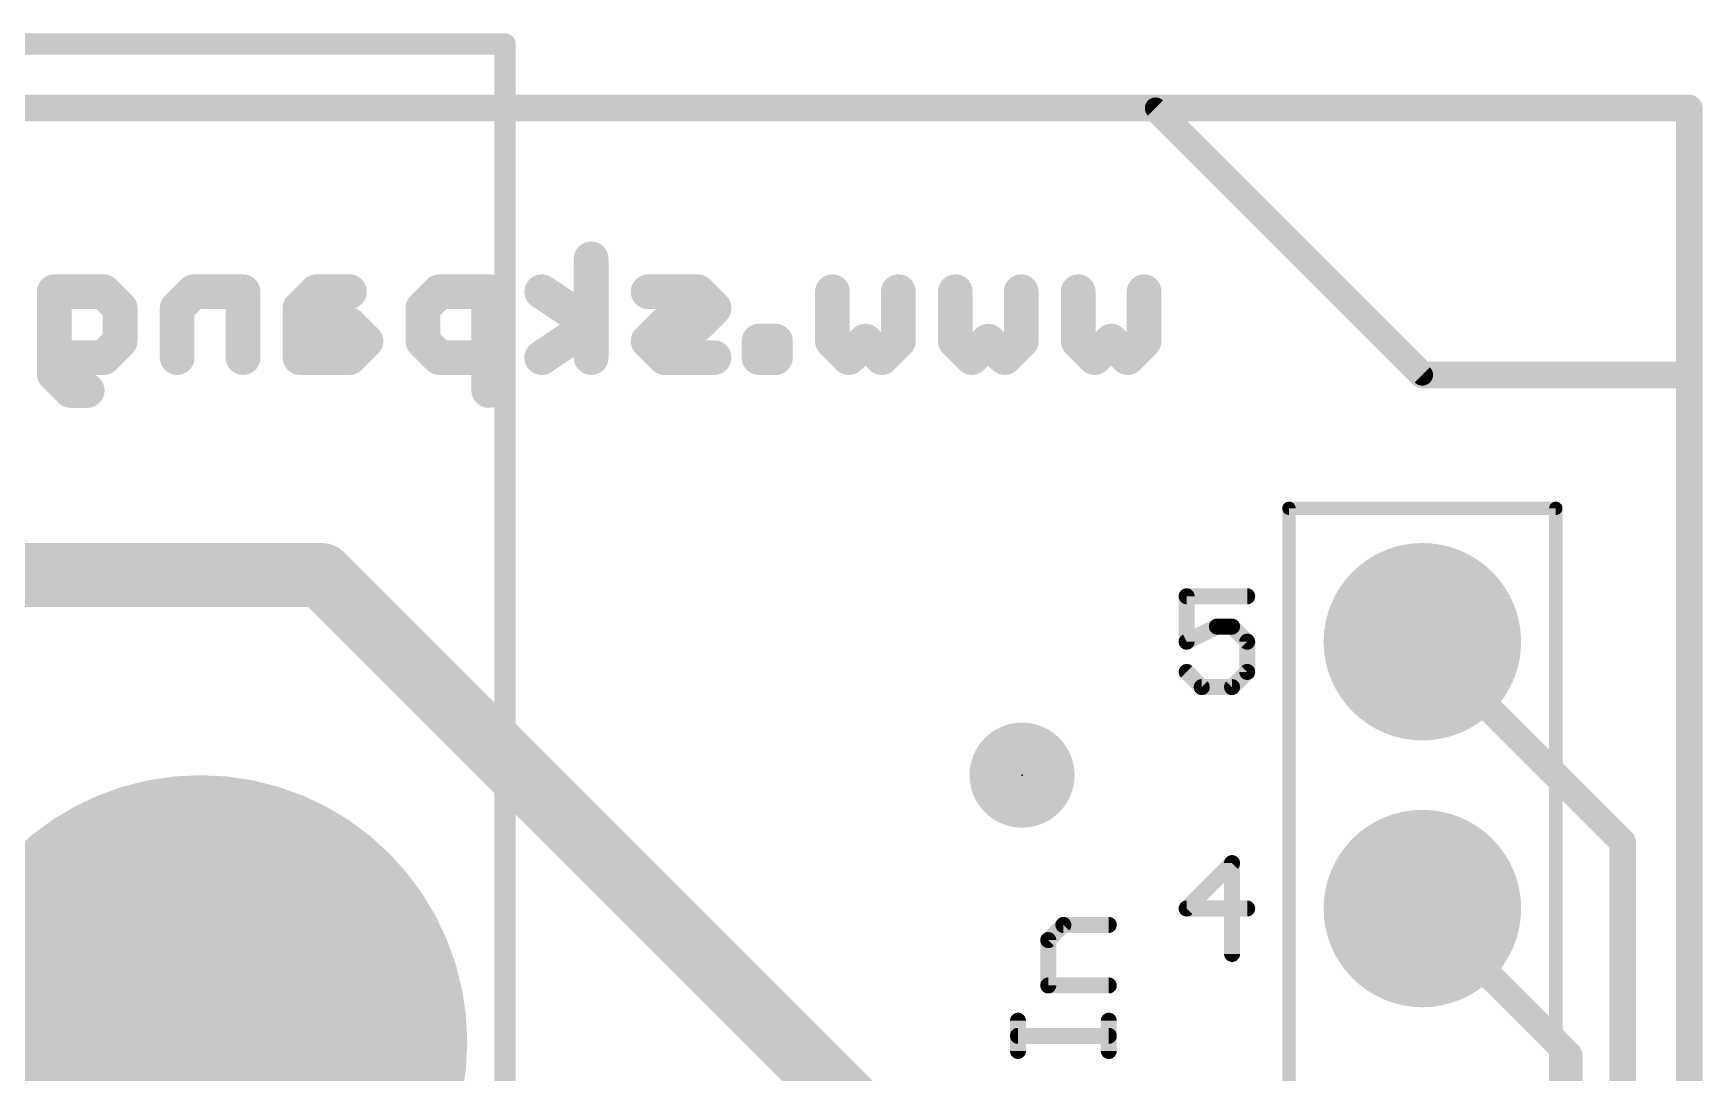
# Model space of a CAD drawing. Extents: x -28 to 79, y -27 to 67.
# Drawn here: x 37.58 to 53.47, y 50.51 to 60.4 of the extents above; entities that cross this region are included whole.
import ezdxf

# ---------------------------------------------------------------- set-up
doc = ezdxf.new("R2010")
doc.units = 0
for name, color, linetype in [('1', 12, 'CONTINUOUS'), ('16', 132, 'CONTINUOUS'), ('17', 110, 'CONTINUOUS'), ('20', 53, 'CONTINUOUS'), ('21', 41, 'CONTINUOUS'), ('23', 53, 'CONTINUOUS'), ('51', 53, 'CONTINUOUS')]:
    doc.layers.add(name, color=color, linetype=linetype)

# ---------------------------------------------------------------- blocks, each defined once
blk = doc.blocks.new('PIE')
at = {"const_width": 0.5}
blk.add_lwpolyline([(0, -0.25, 1), (0, 0.25, 1), (0, -0.25)], format="xyb", dxfattribs=at)
blk = doc.blocks.new('ROUNDP')
at = {"const_width": 0.5}
blk.add_lwpolyline([(0, -0.25, 1), (0, 0.25, 1), (0, -0.25)], format="xyb", dxfattribs=at)

msp = doc.modelspace()

# ---------------------------------------------------------------- linework, layer by layer
at = {"layer": '1'}
for points, const_width in [([(0, 59.69), (53.34, 59.69)], 0.254), ([(53.34, 59.69), (53.34, 0)], 0.254), ([(40.3225, 55.245), (23.495, 55.245)], 0.6096), ([(45.4025, 50.165), (40.3225, 55.245)], 0.6096), ([(52.705, 52.705), (50.8, 54.61)], 0.254), ([(52.705, 16.5067), (52.705, 52.705)], 0.254), ([(52.197, 50.673), (50.8, 52.07)], 0.254), ([(52.197, 21.082), (52.197, 50.673)], 0.254)]:
    msp.add_lwpolyline(points, dxfattribs=dict(at, const_width=const_width))
for points, const_width in [([(53.4035, 59.69, 1), (53.2765, 59.69)], 0.127), ([(53.34, 59.6265, 1), (53.34, 59.7535)], 0.127), ([(40.4303, 55.3528, 1), (40.2147, 55.1372)], 0.3048), ([(40.3225, 55.0926, 1), (40.3225, 55.3974)], 0.3048), ([(50.8449, 54.6549, 1), (50.7551, 54.5651)], 0.127), ([(52.7685, 52.705, 1), (52.6415, 52.705)], 0.127), ([(52.6601, 52.6601, 1), (52.7499, 52.7499)], 0.127), ([(50.8449, 52.1149, 1), (50.7551, 52.0251)], 0.127), ([(52.2605, 50.673, 1), (52.1335, 50.673)], 0.127), ([(52.1521, 50.6281, 1), (52.2419, 50.7179)], 0.127)]:
    msp.add_lwpolyline(points, format="xyb", dxfattribs=dict(at, const_width=const_width))
at = {"layer": '16'}
for points, const_width in [([(0, 59.69), (53.34, 59.69)], 0.254), ([(53.34, 59.69), (53.34, 0)], 0.254), ([(42.8891, 57.3151), (42.8891, 58.2557)], 0.3302), ([(37.7794, 57.1583), (37.7794, 57.9422)], 0.3302), ([(37.7794, 57.9422), (38.2497, 57.9422)], 0.3302), ([(38.2497, 57.9422), (38.4064, 57.7854)], 0.3302), ([(39.1055, 57.9422), (38.9487, 57.7854)], 0.3302), ([(39.5758, 57.9422), (39.1055, 57.9422)], 0.3302), ([(39.5758, 57.3151), (39.5758, 57.9422)], 0.3302), ([(40.2749, 57.9422), (40.1181, 57.7854)], 0.3302), ([(40.5884, 57.9422), (40.2749, 57.9422)], 0.3302), ([(41.4443, 57.9422), (41.2875, 57.7854)], 0.3302), ([(41.9146, 57.9422), (41.4443, 57.9422)], 0.3302), ([(41.9146, 57.0016), (41.9146, 57.9422)], 0.3302), ([(42.8891, 57.6286), (42.4188, 57.9422)], 0.3302), ([(43.9017, 57.9422), (43.4314, 57.9422)], 0.3302), ([(44.0585, 57.7854), (43.9017, 57.9422)], 0.3302), ([(45.1855, 57.4719), (45.1855, 57.9422)], 0.3302), ([(45.8126, 57.9422), (45.8126, 57.4719)], 0.3302), ([(46.3549, 57.4719), (46.3549, 57.9422)], 0.3302), ([(46.982, 57.9422), (46.982, 57.4719)], 0.3302), ([(47.5243, 57.4719), (47.5243, 57.9422)], 0.3302), ([(48.1514, 57.9422), (48.1514, 57.4719)], 0.3302), ([(38.4064, 57.7854), (38.4064, 57.4719)], 0.3302), ([(38.9487, 57.7854), (38.9487, 57.3151)], 0.3302), ([(40.1181, 57.7854), (40.1181, 57.3151)], 0.3302), ([(41.2875, 57.7854), (41.2875, 57.4719)], 0.3302), ([(43.9017, 57.6286), (44.0585, 57.7854)], 0.3302), ([(40.5884, 57.6286), (40.1181, 57.6286)], 0.3302), ([(40.7452, 57.4719), (40.5884, 57.6286)], 0.3302), ([(42.4188, 57.3151), (42.8891, 57.6286)], 0.3302), ([(43.4314, 57.4719), (43.5882, 57.6286)], 0.3302), ([(43.5882, 57.6286), (43.9017, 57.6286)], 0.3302), ([(38.4064, 57.4719), (38.2497, 57.3151)], 0.3302), ([(40.5884, 57.3151), (40.7452, 57.4719)], 0.3302), ([(41.2875, 57.4719), (41.4443, 57.3151)], 0.3302), ([(43.5882, 57.3151), (43.4314, 57.4719)], 0.3302), ([(44.6432, 57.4719), (44.4864, 57.4719)], 0.3302), ([(44.4864, 57.4719), (44.4864, 57.3151)], 0.3302), ([(44.6432, 57.3151), (44.6432, 57.4719)], 0.3302), ([(45.3423, 57.3151), (45.1855, 57.4719)], 0.3302), ([(45.4991, 57.4719), (45.3423, 57.3151)], 0.3302), ([(45.6558, 57.3151), (45.4991, 57.4719)], 0.3302), ([(45.8126, 57.4719), (45.6558, 57.3151)], 0.3302), ([(46.5117, 57.3151), (46.3549, 57.4719)], 0.3302), ([(46.6685, 57.4719), (46.5117, 57.3151)], 0.3302), ([(46.8252, 57.3151), (46.6685, 57.4719)], 0.3302), ([(46.982, 57.4719), (46.8252, 57.3151)], 0.3302), ([(47.6811, 57.3151), (47.5243, 57.4719)], 0.3302), ([(47.8379, 57.4719), (47.6811, 57.3151)], 0.3302), ([(47.9946, 57.3151), (47.8379, 57.4719)], 0.3302), ([(48.1514, 57.4719), (47.9946, 57.3151)], 0.3302), ([(38.2497, 57.3151), (37.7794, 57.3151)], 0.3302), ([(40.1181, 57.3151), (40.5884, 57.3151)], 0.3302), ([(41.4443, 57.3151), (41.9146, 57.3151)], 0.3302), ([(44.0585, 57.3151), (43.5882, 57.3151)], 0.3302), ([(44.4864, 57.3151), (44.6432, 57.3151)], 0.3302), ([(37.9361, 57.0016), (37.7794, 57.1583)], 0.3302), ([(38.0929, 57.0016), (37.9361, 57.0016)], 0.3302)]:
    msp.add_lwpolyline(points, dxfattribs=dict(at, const_width=const_width))
for points, const_width in [([(53.4035, 59.69, 1), (53.2765, 59.69)], 0.127), ([(53.34, 59.6265, 1), (53.34, 59.7535)], 0.127), ([(42.9717, 58.2557, 1), (42.8066, 58.2557)], 0.1651), ([(37.8619, 57.9422, 1), (37.6968, 57.9422)], 0.1651), ([(37.7794, 58.0247, 1), (37.7794, 57.8596)], 0.1651), ([(38.308, 58.0005, 1), (38.1913, 57.8838)], 0.1651), ([(38.2497, 57.8596, 1), (38.2497, 58.0247)], 0.1651), ([(39.1055, 58.0247, 1), (39.1055, 57.8596)], 0.1651), ([(39.1639, 57.8838, 1), (39.0471, 58.0005)], 0.1651), ([(39.6584, 57.9422, 1), (39.4933, 57.9422)], 0.1651), ([(39.5758, 57.8596, 1), (39.5758, 58.0247)], 0.1651), ([(40.2749, 58.0247, 1), (40.2749, 57.8596)], 0.1651), ([(40.3333, 57.8838, 1), (40.2165, 58.0005)], 0.1651), ([(40.5884, 57.8596, 1), (40.5884, 58.0247)], 0.1651), ([(41.4443, 58.0247, 1), (41.4443, 57.8596)], 0.1651), ([(41.5027, 57.8838, 1), (41.3859, 58.0005)], 0.1651), ([(41.9972, 57.9422, 1), (41.8321, 57.9422)], 0.1651), ([(41.9146, 57.8596, 1), (41.9146, 58.0247)], 0.1651), ([(42.4646, 58.0109, 1), (42.373, 57.8735)], 0.1651), ([(43.4314, 58.0247, 1), (43.4314, 57.8596)], 0.1651), ([(43.9601, 58.0005, 1), (43.8434, 57.8838)], 0.1651), ([(43.9017, 57.8596, 1), (43.9017, 58.0247)], 0.1651), ([(45.2681, 57.9422, 1), (45.103, 57.9422)], 0.1651), ([(45.8951, 57.9422, 1), (45.73, 57.9422)], 0.1651), ([(46.4375, 57.9422, 1), (46.2724, 57.9422)], 0.1651), ([(47.0645, 57.9422, 1), (46.8994, 57.9422)], 0.1651), ([(47.6069, 57.9422, 1), (47.4418, 57.9422)], 0.1651), ([(48.2339, 57.9422, 1), (48.0688, 57.9422)], 0.1651), ([(38.489, 57.7854, 1), (38.3239, 57.7854)], 0.1651), ([(38.348, 57.727, 1), (38.4648, 57.8438)], 0.1651), ([(38.8904, 57.8438, 1), (39.0071, 57.727)], 0.1651), ([(39.0313, 57.7854, 1), (38.8662, 57.7854)], 0.1651), ([(40.0598, 57.8438, 1), (40.1765, 57.727)], 0.1651), ([(40.2007, 57.7854, 1), (40.0356, 57.7854)], 0.1651), ([(41.2292, 57.8438, 1), (41.3459, 57.727)], 0.1651), ([(41.3701, 57.7854, 1), (41.205, 57.7854)], 0.1651), ([(44.1169, 57.727, 1), (44.0001, 57.8438)], 0.1651), ([(44.0001, 57.727, 1), (44.1169, 57.8438)], 0.1651), ([(40.1181, 57.7112, 1), (40.1181, 57.5461)], 0.1651), ([(40.6468, 57.687, 1), (40.5301, 57.5703)], 0.1651), ([(40.5884, 57.5461, 1), (40.5884, 57.7112)], 0.1651), ([(42.9349, 57.5599, 1), (42.8433, 57.6973)], 0.1651), ([(42.8433, 57.5599, 1), (42.9349, 57.6973)], 0.1651), ([(43.5882, 57.7112, 1), (43.5882, 57.5461)], 0.1651), ([(43.6466, 57.5703, 1), (43.5298, 57.687)], 0.1651), ([(43.8434, 57.687, 1), (43.9601, 57.5703)], 0.1651), ([(43.9017, 57.5461, 1), (43.9017, 57.7112)], 0.1651), ([(38.3239, 57.4719, 1), (38.489, 57.4719)], 0.1651), ([(38.4648, 57.4135, 1), (38.348, 57.5302)], 0.1651), ([(40.8036, 57.4135, 1), (40.6868, 57.5302)], 0.1651), ([(40.6868, 57.4135, 1), (40.8036, 57.5302)], 0.1651), ([(41.3459, 57.5302, 1), (41.2292, 57.4135)], 0.1651), ([(41.205, 57.4719, 1), (41.3701, 57.4719)], 0.1651), ([(43.4898, 57.5302, 1), (43.3731, 57.4135)], 0.1651), ([(43.3731, 57.5302, 1), (43.4898, 57.4135)], 0.1651), ([(44.4864, 57.5544, 1), (44.4864, 57.3893)], 0.1651), ([(44.569, 57.4719, 1), (44.4039, 57.4719)], 0.1651), ([(44.7257, 57.4719, 1), (44.5607, 57.4719)], 0.1651), ([(44.6432, 57.3893, 1), (44.6432, 57.5544)], 0.1651), ([(45.2439, 57.5302, 1), (45.1272, 57.4135)], 0.1651), ([(45.103, 57.4719, 1), (45.2681, 57.4719)], 0.1651), ([(45.5574, 57.5302, 1), (45.4407, 57.4135)], 0.1651), ([(45.5574, 57.4135, 1), (45.4407, 57.5302)], 0.1651), ([(45.73, 57.4719, 1), (45.8951, 57.4719)], 0.1651), ([(45.871, 57.4135, 1), (45.7542, 57.5302)], 0.1651), ([(46.4133, 57.5302, 1), (46.2966, 57.4135)], 0.1651), ([(46.2724, 57.4719, 1), (46.4375, 57.4719)], 0.1651), ([(46.7268, 57.5302, 1), (46.6101, 57.4135)], 0.1651), ([(46.7268, 57.4135, 1), (46.6101, 57.5302)], 0.1651), ([(46.8994, 57.4719, 1), (47.0645, 57.4719)], 0.1651), ([(47.0404, 57.4135, 1), (46.9236, 57.5302)], 0.1651), ([(47.5827, 57.5302, 1), (47.466, 57.4135)], 0.1651), ([(47.4418, 57.4719, 1), (47.6069, 57.4719)], 0.1651), ([(47.8962, 57.5302, 1), (47.7795, 57.4135)], 0.1651), ([(47.8962, 57.4135, 1), (47.7795, 57.5302)], 0.1651), ([(48.0688, 57.4719, 1), (48.2339, 57.4719)], 0.1651), ([(48.2098, 57.4135, 1), (48.093, 57.5302)], 0.1651), ([(37.7794, 57.3976, 1), (37.7794, 57.2326)], 0.1651), ([(38.1913, 57.3735, 1), (38.308, 57.2567)], 0.1651), ([(38.2497, 57.2326, 1), (38.2497, 57.3976)], 0.1651), ([(38.8662, 57.3151, 1), (39.0313, 57.3151)], 0.1651), ([(39.4933, 57.3151, 1), (39.6584, 57.3151)], 0.1651), ([(40.1181, 57.3976, 1), (40.1181, 57.2326)], 0.1651), ([(40.0356, 57.3151, 1), (40.2007, 57.3151)], 0.1651), ([(40.5301, 57.3735, 1), (40.6468, 57.2567)], 0.1651), ([(40.5884, 57.2326, 1), (40.5884, 57.3976)], 0.1651), ([(41.4443, 57.3976, 1), (41.4443, 57.2326)], 0.1651), ([(41.3859, 57.2567, 1), (41.5027, 57.3735)], 0.1651), ([(41.9146, 57.2326, 1), (41.9146, 57.3976)], 0.1651), ([(42.373, 57.3838, 1), (42.4646, 57.2464)], 0.1651), ([(42.8066, 57.3151, 1), (42.9717, 57.3151)], 0.1651), ([(43.5882, 57.3976, 1), (43.5882, 57.2326)], 0.1651), ([(43.5298, 57.2567, 1), (43.6466, 57.3735)], 0.1651), ([(44.0585, 57.2326, 1), (44.0585, 57.3976)], 0.1651), ([(44.4864, 57.3976, 1), (44.4864, 57.2326)], 0.1651), ([(44.4039, 57.3151, 1), (44.569, 57.3151)], 0.1651), ([(44.5607, 57.3151, 1), (44.7257, 57.3151)], 0.1651), ([(44.6432, 57.2326, 1), (44.6432, 57.3976)], 0.1651), ([(45.2839, 57.3735, 1), (45.4007, 57.2567)], 0.1651), ([(45.2839, 57.2567, 1), (45.4007, 57.3735)], 0.1651), ([(45.5975, 57.3735, 1), (45.7142, 57.2567)], 0.1651), ([(45.5975, 57.2567, 1), (45.7142, 57.3735)], 0.1651), ([(46.4533, 57.3735, 1), (46.5701, 57.2567)], 0.1651), ([(46.4533, 57.2567, 1), (46.5701, 57.3735)], 0.1651), ([(46.7669, 57.3735, 1), (46.8836, 57.2567)], 0.1651), ([(46.7669, 57.2567, 1), (46.8836, 57.3735)], 0.1651), ([(47.6227, 57.3735, 1), (47.7395, 57.2567)], 0.1651), ([(47.6227, 57.2567, 1), (47.7395, 57.3735)], 0.1651), ([(47.9363, 57.3735, 1), (48.053, 57.2567)], 0.1651), ([(47.9363, 57.2567, 1), (48.053, 57.3735)], 0.1651), ([(37.8377, 57.2167, 1), (37.721, 57.1)], 0.1651), ([(37.6968, 57.1583, 1), (37.8619, 57.1583)], 0.1651), ([(37.9361, 57.0841, 1), (37.9361, 56.919)], 0.1651), ([(37.8777, 56.9432, 1), (37.9945, 57.0599)], 0.1651), ([(38.0929, 56.919, 1), (38.0929, 57.0841)], 0.1651), ([(41.8321, 57.0016, 1), (41.9972, 57.0016)], 0.1651)]:
    msp.add_lwpolyline(points, format="xyb", dxfattribs=dict(at, const_width=const_width))
at = {"layer": '20', "const_width": 0.2032}
for points in [[(15.24, 59.69), (48.26, 59.69)], [(48.26, 59.69), (50.8, 57.15)], [(50.8, 57.15), (53.34, 57.15)], [(53.34, 57.15), (53.34, 2.54)]]:
    msp.add_lwpolyline(points, dxfattribs=at)
at = {"layer": '20', "const_width": 0.1016}
for points in [[(48.2959, 59.7259, 1), (48.2241, 59.6541)], [(48.26, 59.6392, 1), (48.26, 59.7408)], [(50.8, 57.2008, 1), (50.8, 57.0992)], [(50.7641, 57.1141, 1), (50.8359, 57.1859)], [(53.3908, 57.15, 1), (53.2892, 57.15)], [(53.34, 57.0992, 1), (53.34, 57.2008)]]:
    msp.add_lwpolyline(points, format="xyb", dxfattribs=at)
at = {"layer": '21'}
for points, const_width in [([(49.1326, 55.0425), (48.5564, 55.0425)], 0.1524), ([(48.5564, 55.0425), (48.5564, 54.6104)], 0.1524), ([(48.5564, 54.6104), (48.8445, 54.7544)], 0.1524), ([(48.8445, 54.7544), (48.9886, 54.7544)], 0.1524), ([(48.9886, 54.7544), (49.1326, 54.6104)], 0.1524), ([(49.1326, 54.6104), (49.1326, 54.3223)], 0.1524), ([(48.7004, 54.1782), (48.5564, 54.3223)], 0.1524), ([(49.1326, 54.3223), (48.9886, 54.1782)], 0.1524), ([(48.9886, 54.1782), (48.7004, 54.1782)], 0.1524), ([(42.07, 48), (42.07, 53.34)], 0.2032), ([(48.9886, 52.5025), (48.5564, 52.0704)], 0.1524), ([(48.9886, 51.6382), (48.9886, 52.5025)], 0.1524), ([(48.5564, 52.0704), (49.1326, 52.0704)], 0.1524), ([(47.2393, 51.7698), (47.3833, 51.9139)], 0.1524), ([(47.3833, 51.9139), (47.8155, 51.9139)], 0.1524), ([(47.2393, 51.3377), (47.2393, 51.7698)], 0.1524), ([(47.8155, 51.3377), (47.2393, 51.3377)], 0.1524), ([(46.9512, 50.714), (46.9512, 51.0021)], 0.1524), ([(47.8155, 50.714), (47.8155, 51.0021)], 0.1524), ([(47.8155, 50.8581), (46.9512, 50.8581)], 0.1524)]:
    msp.add_lwpolyline(points, dxfattribs=dict(at, const_width=const_width))
for points, const_width in [([(48.5564, 55.0806, 1), (48.5564, 55.0044)], 0.0762), ([(48.5945, 55.0425, 1), (48.5183, 55.0425)], 0.0762), ([(49.1326, 55.0044, 1), (49.1326, 55.0806)], 0.0762), ([(48.8445, 54.7925, 1), (48.8445, 54.7163)], 0.0762), ([(48.8615, 54.7203, 1), (48.8275, 54.7885)], 0.0762), ([(49.0155, 54.7814, 1), (48.9616, 54.7275)], 0.0762), ([(48.9886, 54.7163, 1), (48.9886, 54.7925)], 0.0762), ([(48.5393, 54.6444, 1), (48.5734, 54.5763)], 0.0762), ([(49.1707, 54.6104, 1), (49.0945, 54.6104)], 0.0762), ([(49.1057, 54.5834, 1), (49.1595, 54.6373)], 0.0762), ([(48.5183, 54.6104, 1), (48.5945, 54.6104)], 0.0762), ([(48.5833, 54.3492, 1), (48.5294, 54.2953)], 0.0762), ([(49.0945, 54.3223, 1), (49.1707, 54.3223)], 0.0762), ([(49.1595, 54.2953, 1), (49.1057, 54.3492)], 0.0762), ([(48.7004, 54.2163, 1), (48.7004, 54.1401)], 0.0762), ([(48.6735, 54.1513, 1), (48.7274, 54.2051)], 0.0762), ([(48.9616, 54.2051, 1), (49.0155, 54.1513)], 0.0762), ([(48.9886, 54.1401, 1), (48.9886, 54.2163)], 0.0762), ([(42.1208, 53.34, 1), (42.0192, 53.34)], 0.1016), ([(49.0267, 52.5025, 1), (48.9505, 52.5025)], 0.0762), ([(49.0155, 52.4756, 1), (48.9616, 52.5295)], 0.0762), ([(48.5294, 52.0973, 1), (48.5833, 52.0434)], 0.0762), ([(48.5564, 52.1085, 1), (48.5564, 52.0323)], 0.0762), ([(49.1326, 52.0323, 1), (49.1326, 52.1085)], 0.0762), ([(47.3833, 51.952, 1), (47.3833, 51.8758)], 0.0762), ([(47.4103, 51.887, 1), (47.3564, 51.9408)], 0.0762), ([(47.8155, 51.8758, 1), (47.8155, 51.952)], 0.0762), ([(47.2123, 51.7968, 1), (47.2662, 51.7429)], 0.0762), ([(47.2774, 51.7698, 1), (47.2012, 51.7698)], 0.0762), ([(48.9505, 51.6382, 1), (49.0267, 51.6382)], 0.0762), ([(47.2393, 51.3758, 1), (47.2393, 51.2996)], 0.0762), ([(47.2012, 51.3377, 1), (47.2774, 51.3377)], 0.0762), ([(47.8155, 51.2996, 1), (47.8155, 51.3758)], 0.0762), ([(46.9893, 51.0021, 1), (46.9131, 51.0021)], 0.0762), ([(47.8536, 51.0021, 1), (47.7774, 51.0021)], 0.0762), ([(46.9512, 50.8962, 1), (46.9512, 50.82)], 0.0762), ([(47.8155, 50.82, 1), (47.8155, 50.8962)], 0.0762), ([(46.9131, 50.714, 1), (46.9893, 50.714)], 0.0762), ([(47.7774, 50.714, 1), (47.8536, 50.714)], 0.0762)]:
    msp.add_lwpolyline(points, format="xyb", dxfattribs=dict(at, const_width=const_width))
at = {"layer": '23'}
msp.add_point((46.99, 53.34), dxfattribs=at)
at = {"layer": '51'}
for points, const_width in [([(11.27, 60.3), (42.07, 60.3)], 0.2032), ([(42.07, 53.34), (42.07, 60.3)], 0.2032), ([(48.26, 59.69), (15.24, 59.69)], 0.254), ([(50.8, 57.15), (48.26, 59.69)], 0.254), ([(53.34, 57.15), (50.8, 57.15)], 0.254), ([(53.34, 2.54), (53.34, 57.15)], 0.254), ([(49.53, 40.64), (49.53, 55.88)], 0.127), ([(49.53, 55.88), (52.07, 55.88)], 0.127), ([(52.07, 55.88), (52.07, 40.64)], 0.127)]:
    msp.add_lwpolyline(points, dxfattribs=dict(at, const_width=const_width))
for points, const_width in [([(42.1208, 60.3, 1), (42.0192, 60.3)], 0.1016), ([(42.07, 60.2492, 1), (42.07, 60.3508)], 0.1016), ([(48.3049, 59.7349, 1), (48.2151, 59.6451)], 0.127), ([(48.26, 59.6265, 1), (48.26, 59.7535)], 0.127), ([(50.8, 57.2135, 1), (50.8, 57.0865)], 0.127), ([(50.7551, 57.1051, 1), (50.8449, 57.1949)], 0.127), ([(53.4035, 57.15, 1), (53.2765, 57.15)], 0.127), ([(53.34, 57.0865, 1), (53.34, 57.2135)], 0.127), ([(49.5618, 55.88, 1), (49.4982, 55.88)], 0.0635), ([(49.53, 55.9118, 1), (49.53, 55.8483)], 0.0635), ([(52.1018, 55.88, 1), (52.0382, 55.88)], 0.0635), ([(52.07, 55.8483, 1), (52.07, 55.9118)], 0.0635), ([(42.0192, 53.34, 1), (42.1208, 53.34)], 0.1016)]:
    msp.add_lwpolyline(points, format="xyb", dxfattribs=dict(at, const_width=const_width))

# ---------------------------------------------------------------- block references
at = {"layer": '1'}
msp.add_blockref('PIE', (46.99, 53.34), dxfattribs=at)
at = {"layer": '17', "xscale": 1.8796, "yscale": 1.8796, "rotation": 90}
for p in [(50.8, 54.61), (50.8, 54.61), (50.8, 52.07), (50.8, 52.07)]:
    msp.add_blockref('ROUNDP', p, dxfattribs=at)
at = {"layer": '17', "xscale": 5.08, "yscale": 5.08}
msp.add_blockref('ROUNDP', (39.17, 50.8), dxfattribs=at)
msp.add_blockref('ROUNDP', (39.17, 50.8), dxfattribs=at)

doc.saveas('drawing.dxf')
